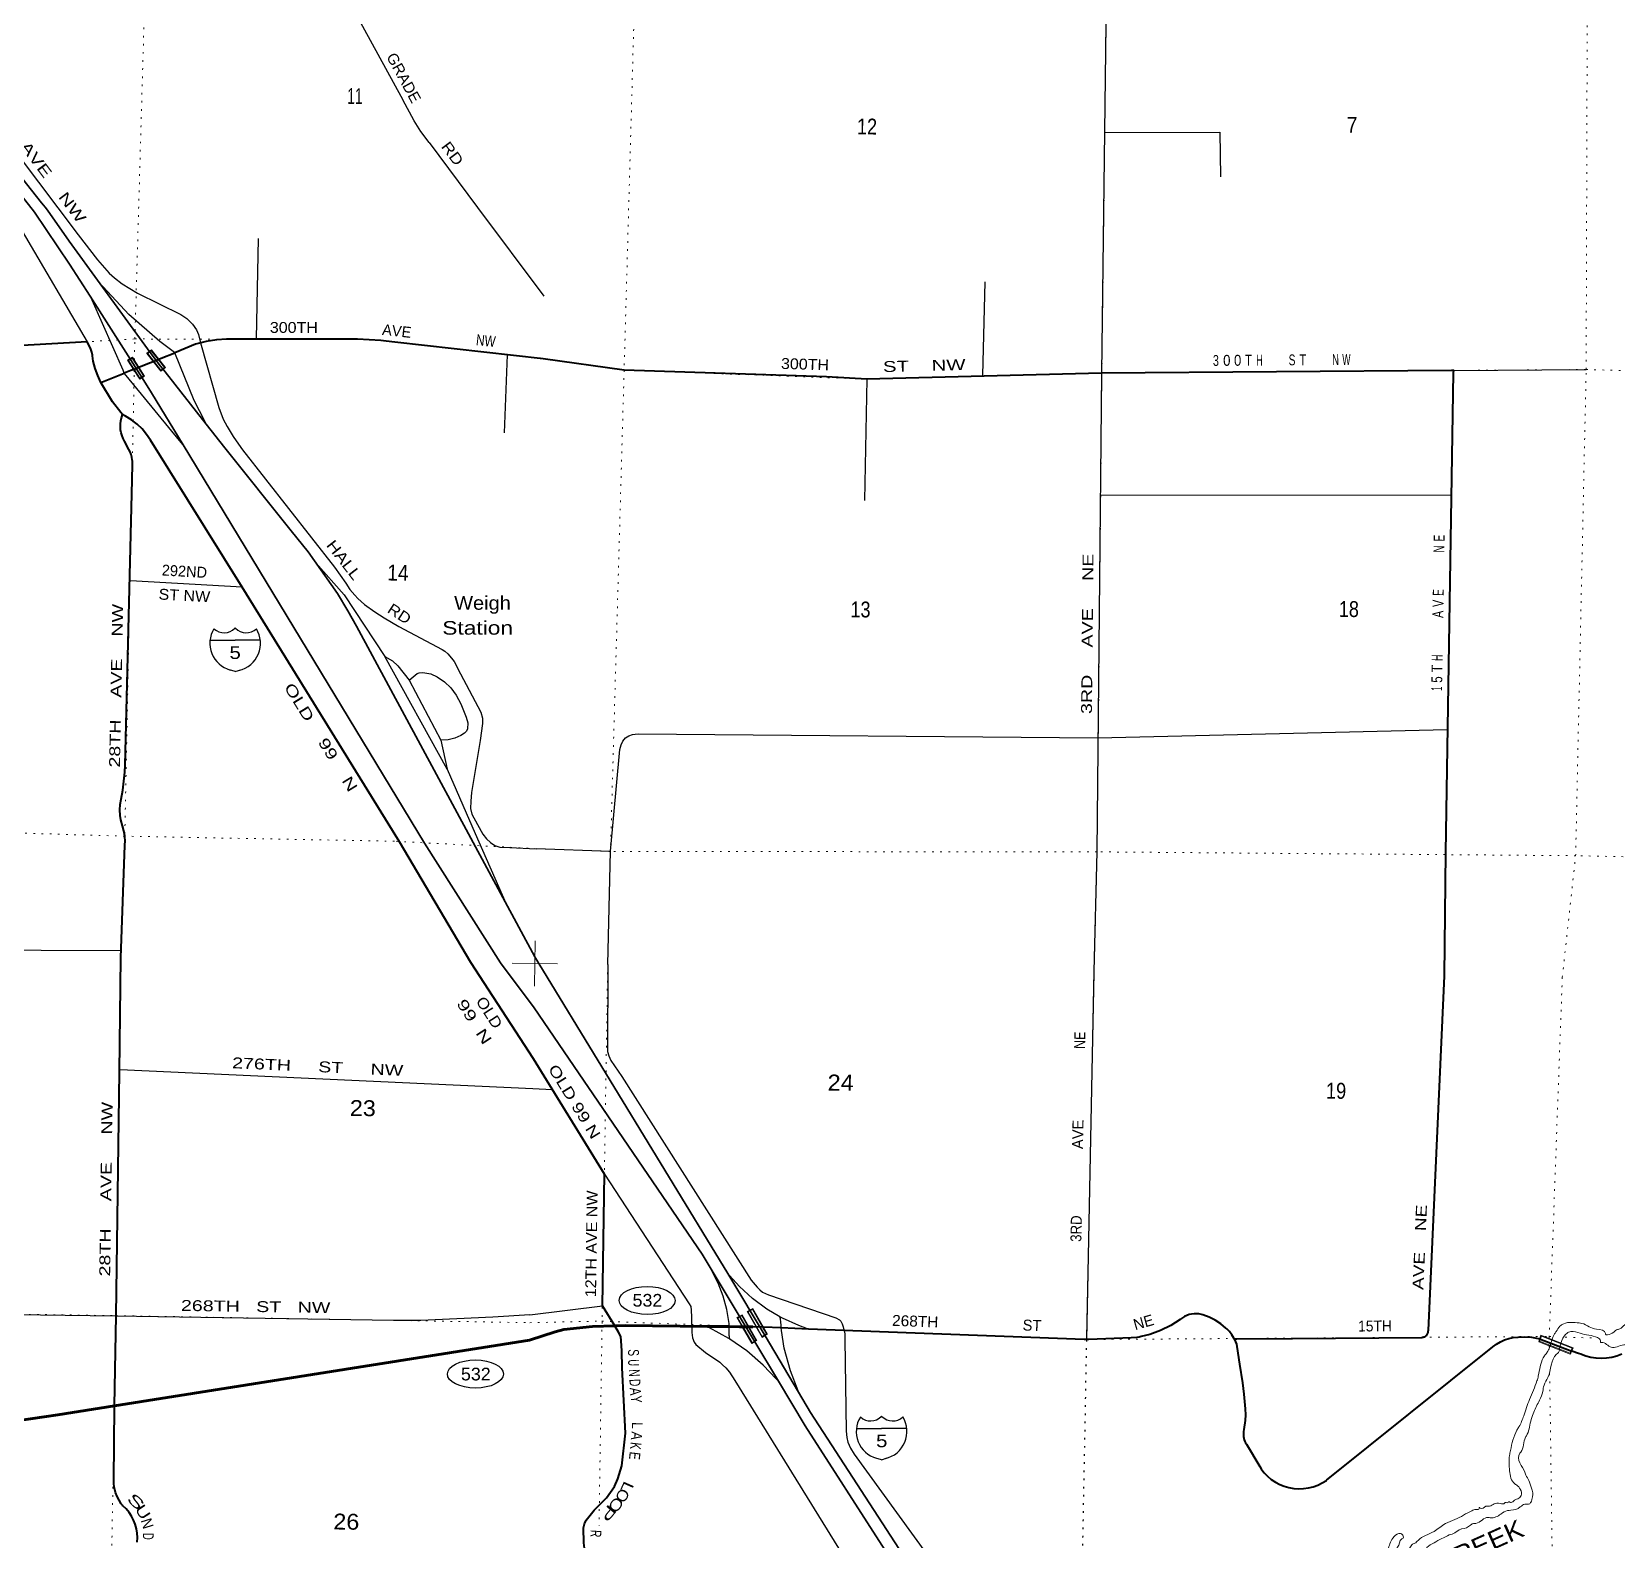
# Model space of a CAD drawing. Header units: feet. Extents: x -493433 to -244333, y 184684 to 373072.
# Drawn here: x -312541 to -295045, y 271217 to 287865 of the extents above; entities that cross this region are included whole.
import ezdxf
from ezdxf.enums import TextEntityAlignment as Align

# ---------------------------------------------------------------- set-up
doc = ezdxf.new("R2010")
doc.units = ezdxf.units.FT
doc.header["$LTSCALE"] = 60
doc.linetypes.add('DOTTED', pattern=[1.5, 0.3, -1.2])
for name, color, linetype, lineweight in [('15', 7, 'Continuous', 25), ('17', 7, 'Continuous', 25), ('18', 7, 'Continuous', 35), ('19', 7, 'Continuous', 25), ('23', 7, 'Continuous', 70), ('26', 7, 'Continuous', 40), ('27', 7, 'Continuous', 13), ('29', 7, 'Continuous', 25), ('30', 7, 'Continuous', 13), ('39', 7, 'Continuous', 13), ('4', 7, 'Continuous', 13), ('41', 7, 'Continuous', 13), ('45', 7, 'Continuous', 25), ('55', 7, 'Continuous', 13), ('6', 7, 'DOTTED', 25), ('61', 7, 'Continuous', 13), ('7', 7, 'DOTTED', 13)]:
    doc.layers.add(name, color=color, linetype=linetype, lineweight=lineweight)

msp = doc.modelspace()

# ---------------------------------------------------------------- linework, layer by layer
at = {"layer": '15'}
for p, q in [((-310571.37, 281150.84), (-310294.96, 281150.84)), ((-310298.66, 281282.31), (-310295.76, 281285.22)), ((-310292.59, 281282.84), (-310296.02, 281285.22)), ((-310294.96, 280805.26), (-310358.85, 280823.22)), ((-310295.49, 280805), (-310231.86, 280823.74)), ((-303166.62, 272583.79), (-303163.72, 272586.7)), ((-303160.55, 272584.32), (-303163.98, 272586.7)), ((-303439.33, 272452.32), (-303162.92, 272452.32)), ((-303162.92, 272106.74), (-303226.81, 272124.7)), ((-303163.45, 272106.48), (-303099.82, 272125.22))]:
    msp.add_line(p, q, dxfattribs=at)
for points in [[(-310019.6, 281150.84), (-310295.49, 281150.84), (-310294.96, 281150.84)], [(-302887.56, 272452.32), (-303163.45, 272452.32), (-303162.92, 272452.32)]]:
    msp.add_lwpolyline(points, dxfattribs=at)
for centre, radius, start, end in [((-310268.74, 281115.74), 306.13, 148.44436, 254.43378), ((-310417.34, 281398.34), 165.66, 227.34248, 315.8117), ((-310173.65, 281398.34), 165.66, 224.18831, 312.69403), ((-310322.25, 281115.74), 306.13, 283.08087, 31.62484), ((-303136.7, 272417.22), 306.13, 148.44436, 254.43378), ((-303285.3, 272699.82), 165.66, 227.3418, 315.81167), ((-303041.61, 272699.82), 165.66, 224.18813, 312.69401), ((-303190.21, 272417.22), 306.13, 283.08087, 31.62483)]:
    msp.add_arc(centre, radius, start, end, dxfattribs=at)
at = {"layer": '17'}
for centre in [(-305750, 273863.87), (-307644.55, 273052.1)]:
    msp.add_ellipse(centre, major_axis=(-309.24, 1), ratio=0.500121, dxfattribs=at)
at = {"layer": '18'}
for p, q in [((-306946.06, 277582.38), (-306989.6, 277654.25)), ((-306997.29, 277094.77), (-307369.68, 277588.21)), ((-304859.68, 274160.16), (-306946.06, 277582.38))]:
    msp.add_line(p, q, dxfattribs=at)
for points in [[(-311895.91, 284946.83), (-312122.32, 285301.65), (-312508.97, 285873.13), (-312846.36, 286302.07), (-315805.41, 290200.68), (-316714.64, 291380.2), (-316745.11, 291416.13), (-316812.54, 291505.09)], [(-311784.63, 285083.74), (-312126.25, 285553.97), (-312367.6, 285896.54), (-312392.07, 285927.11), (-312410.76, 285950.46), (-312431.72, 285977.11), (-312747.44, 286378.5), (-315706.12, 290276.62), (-316615.56, 291456.41), (-316710.56, 291579.65)], [(-310615.43, 283534.5), (-311070.05, 284111.67), (-311136.1, 284194.08), (-311262.41, 284364.91), (-311784.63, 285083.74)], [(-310869.22, 283304.74), (-311217.55, 283879.72), (-311320.65, 284046.02), (-311895.91, 284946.83)], [(-306989.6, 277654.25), (-308958.09, 281303.46), (-309050.97, 281473.05), (-309165.87, 281664.51), (-309491.27, 282126.54), (-309676.38, 282355.51), (-310409.05, 283272.49), (-310615.43, 283534.5)], [(-307369.68, 277588.21), (-308208.03, 278911.93), (-310869.22, 283304.74)], [(-305044.8, 274209.34), (-305143.46, 274373.46), (-306997.29, 277094.77)], [(-304301.37, 272972.55), (-304561.55, 273405.39), (-304768.59, 273749.81), (-305044.8, 274209.34)], [(-304079.7, 272852.38), (-304449.52, 273472.85), (-304837.65, 274124.02), (-304859.68, 274160.16)], [(-303127.58, 271111.27), (-304006.21, 272481.49), (-304301.37, 272972.55)], [(-298951.79, 264773.43), (-299341.37, 266373.35), (-299351.53, 266402.43), (-299369.44, 266476.63), (-299511.98, 266941.68), (-299702.36, 267389.29), (-299938.48, 267814.54), (-300217.76, 268212.78), (-300537.13, 268579.65), (-302587.69, 270645.29), (-302679.96, 270732.68), (-302816.43, 270885.86), (-302829.4, 270904.33), (-303946.2, 272628.4), (-304079.7, 272852.38)]]:
    msp.add_lwpolyline(points, dxfattribs=at)
at = {"layer": '19'}
for points in [[(-310962.55, 284322.41), (-310963.96, 284325.85), (-311126.71, 284447.06), (-311468.06, 284744), (-311753.19, 285050), (-311784.63, 285083.74)], [(-311519.52, 284097.66), (-311532.42, 284131.45), (-311875.46, 284900.94), (-311895.91, 284946.83)], [(-310615.43, 283534.5), (-310631.23, 283565.85), (-310746.47, 283794.54), (-310962.55, 284322.41)], [(-311413.05, 283966.39), (-311518.42, 284094.77), (-311519.52, 284097.66)], [(-310869.22, 283304.74), (-310911.05, 283354.74), (-311413.05, 283966.39)], [(-304843.29, 273574.72), (-304843.35, 273592.49), (-304844.96, 273609.72), (-304869.57, 273762.18), (-304909.97, 273911.24), (-304965.73, 274055.25), (-305023.41, 274167.65), (-305044.8, 274209.34)], [(-304284.82, 273683.7), (-304427.81, 273767.39), (-304586.63, 273884.24), (-304732.36, 274017.05), (-304841.18, 274139.36), (-304859.68, 274160.16)], [(-303969.44, 273548.4), (-303979.15, 273551.81), (-304078, 273586.52), (-304257.64, 273667.79), (-304284.82, 273683.7)], [(-304272.69, 273559.88), (-304271.57, 273581.37), (-304271.13, 273591.15), (-304273.21, 273625.91), (-304278.92, 273660.25), (-304284.82, 273683.7)], [(-304838.31, 273437.59), (-304849.92, 273445.65), (-305061.66, 273561.84), (-305083.78, 273577.51)], [(-304838.31, 273437.59), (-304842.28, 273465.63), (-304843.88, 273476.98), (-304845.96, 273522.25), (-304844.77, 273542.49), (-304843.29, 273574.72)], [(-304079.7, 272852.38), (-304085.37, 272867.2), (-304169.21, 273086.23), (-304236.6, 273338.68), (-304268.59, 273531.37), (-304272.69, 273559.88)], [(-304301.37, 272972.55), (-304326.56, 272999.33), (-304468.52, 273150.27), (-304651.48, 273307.95), (-304838.31, 273437.59)]]:
    msp.add_lwpolyline(points, dxfattribs=at)
at = {"layer": '23'}
for p, q in [((-304843.29, 273574.72), (-305083.78, 273577.51)), ((-311625.78, 272700.37), (-307047.79, 273424.41))]:
    msp.add_line(p, q, dxfattribs=at)
for points in [[(-311625.78, 272700.37), (-312253.69, 272601.26), (-312703.83, 272536.42), (-313112.19, 272486.07), (-313690.32, 272449.54), (-314552.43, 272470.59), (-319746.72, 273008.29), (-320058.74, 273043.05), (-320822.07, 273108.17), (-323366.46, 273201.06), (-323886.49, 273222.62), (-323949.88, 273226.13), (-324259.29, 273262.9), (-324563.15, 273331.8), (-324695.29, 273372.79), (-324977.05, 273484.35), (-325387.59, 273664.41), (-325613.7, 273776.24), (-325915.06, 273943.58), (-326091.78, 274037.55), (-326216.76, 274088.24), (-326346.36, 274125.58), (-326455.32, 274144.94)], [(-307047.79, 273424.41), (-306764.13, 273516.57), (-306669.18, 273544.18), (-306352.44, 273577.34), (-306108.37, 273584.62)], [(-305083.78, 273577.51), (-305992.6, 273588.07), (-306108.37, 273584.62)], [(-304701.58, 273573.07), (-304731.72, 273573.42), (-304843.29, 273574.72)], [(-304583.58, 273571.47), (-304584.83, 273571.71), (-304590.83, 273571.78), (-304701.58, 273573.07)]]:
    msp.add_lwpolyline(points, dxfattribs=at)
at = {"layer": '26'}
for p, q in [((-311418.33, 284137.24), (-311357.66, 284162.97)), ((-311201.41, 284226.02), (-311138.73, 284251.31)), ((-311776.25, 283994.06), (-311519.52, 284097.66)), ((-307005.08, 276528.53), (-307694.05, 277592.64)), ((-303969.44, 273548.4), (-304272.69, 273559.88)), ((-295902.8, 273440.68), (-295547.36, 273304.85))]:
    msp.add_line(p, q, dxfattribs=at)
at = {"layer": '26', "linetype": 'DOTTED', "lineweight": 13}
msp.add_line((-311437.34, 282765.86), (-311430.05, 283125.97), dxfattribs=at)
at = {"layer": '26'}
for points in [[(-311927.39, 284443.55), (-314142.72, 284316.63), (-314166.11, 284315.08), (-314331.17, 284313.99), (-316007.13, 284383.21), (-317336.74, 284463.66), (-317580.69, 284484.56), (-318137.49, 284552.56), (-318328.78, 284569.88), (-321526.07, 284707.33), (-321877.88, 284724.7), (-322589.21, 284736.53), (-324803.63, 284730.03)], [(-311776.25, 283994.06), (-311812.84, 284069.5), (-311841.35, 284148.34), (-311861.45, 284229.74), (-311870.63, 284289.67), (-311871.26, 284294.41), (-311877.91, 284328.76), (-311888.11, 284362.23), (-311901.75, 284394.46), (-311927.39, 284443.55)], [(-311138.73, 284251.31), (-311111.41, 284262.34), (-310962.55, 284322.41)], [(-306898.79, 284255.16), (-308533.97, 284438.79), (-308628.76, 284449.58), (-308686.8, 284456.56), (-308945.23, 284470.9), (-310318.66, 284471.69), (-310392.76, 284472.57), (-310497.06, 284466.06), (-310616.05, 284446.84), (-310732.38, 284415.29), (-310962.55, 284322.41)], [(-311418.33, 284137.24), (-311446.43, 284127.15), (-311519.52, 284097.66)], [(-311357.66, 284162.97), (-311331.87, 284173.38), (-311231.55, 284213.86), (-311201.41, 284226.02)], [(-296952.1, 277447.16), (-296937.66, 278806.45), (-296851.23, 284101.28), (-296850.82, 284126.28), (-296876.45, 284126.1), (-300736, 284097.95), (-303325, 284030.95), (-303770.28, 284056.13), (-306004, 284130.95), (-306898.79, 284255.16)], [(-311538.21, 283640.7), (-311556.84, 283664.15), (-311648.79, 283779.88), (-311776.25, 283994.06)], [(-311430.05, 283125.97), (-311431.16, 283141.44), (-311436.46, 283171.18), (-311444.84, 283200.21), (-311456.21, 283228.2), (-311470.44, 283254.85), (-311515.63, 283346.72), (-311531.61, 283376.08), (-311544.43, 283406.96), (-311553.96, 283439), (-311560.09, 283471.86), (-311562.74, 283505.18), (-311561.9, 283538.6), (-311557.57, 283571.75), (-311549.8, 283604.26), (-311546.31, 283614.15), (-311538.21, 283640.7)], [(-311421.1, 283568.27), (-311439.05, 283582.28), (-311504.61, 283623.21), (-311512.26, 283627.19), (-311538.21, 283640.7)], [(-307694.05, 277592.64), (-308482.08, 278924.58), (-310217.24, 281736.45), (-311229.53, 283357.78), (-311272.78, 283421.85), (-311322.49, 283481.04), (-311378.11, 283534.71), (-311421.1, 283568.27)], [(-311437.34, 282765.86), (-311429.73, 283084.42), (-311429, 283111.3), (-311430.05, 283125.97)], [(-311513.94, 278979.5), (-311514.76, 278992.08), (-311524.16, 279046.69), (-311539.21, 279100.01), (-311558.59, 279168.54), (-311565.23, 279216.74), (-311567.82, 279277.29), (-311564.06, 279337.79), (-311554, 279397.56), (-311535.93, 279496.84), (-311512.35, 279694.99), (-311508.86, 279770.26), (-311437.34, 282765.86)], [(-311556.61, 277646.27), (-311512.6, 278889.66), (-311511.13, 278936.79), (-311513.94, 278979.5)], [(-311625.78, 272700.37), (-311610.06, 273695.98), (-311572.16, 276387.01), (-311556.61, 277646.27)], [(-299273.33, 273440.4), (-299243.98, 273440.63), (-298630.85, 273445.6), (-297201.5, 273456.46), (-297193.85, 273457.08), (-297186.3, 273458.5), (-297178.94, 273460.7), (-297171.85, 273463.66), (-297165.11, 273467.34), (-297158.79, 273471.71), (-297152.97, 273476.71), (-297147.7, 273482.3), (-297143.04, 273488.4), (-297139.04, 273494.96), (-297135.75, 273501.9), (-297133.21, 273509.15), (-297131.43, 273516.62), (-297130.45, 273524.24), (-297130.26, 273531.44), (-296952.1, 277447.16)], [(-306108.37, 273584.62), (-306242.94, 273805.08), (-306221.45, 275259.24), (-307005.08, 276528.53)], [(-299273.33, 273440.4), (-299276.17, 273446.52), (-299298.73, 273484.2), (-299325.11, 273519.32), (-299355.01, 273551.49), (-299363.35, 273559.1), (-299420.81, 273605.56), (-299482.82, 273645.76), (-299548.69, 273679.27), (-299617.71, 273705.7), (-299634.97, 273710.49), (-299661.65, 273715.46), (-299688.7, 273717.61), (-299715.83, 273716.92), (-299742.74, 273713.4), (-299769.14, 273707.09), (-299794.73, 273698.05), (-299819.23, 273686.38), (-299842.38, 273672.22), (-299863.93, 273655.72), (-299867.2, 273653.4), (-299972.74, 273586.94), (-300084.65, 273531.88), (-300201.7, 273488.82), (-300297.61, 273464.55), (-300322.54, 273458.24), (-300347.61, 273455.74), (-300410.9, 273449.43), (-300876.98, 273432), (-300886.41, 273431.65), (-300926.98, 273433.19), (-303969.44, 273548.4)], [(-306414.62, 270893.19), (-306412.59, 270895.19), (-306448.33, 271188.39), (-306450.92, 271354.04), (-306442.19, 271400.06), (-306421.94, 271440.63), (-306334.31, 271548.92), (-306200.08, 271685.07), (-306110.27, 271811.52), (-306073.27, 271894.01), (-306029.69, 272037.03), (-305988.23, 272398.21), (-306026.29, 273119.64), (-306030.7, 273307.52), (-306036.8, 273419.78), (-306041.49, 273464.34), (-306065.18, 273513.86), (-306108.37, 273584.62)], [(-304272.69, 273559.88), (-304466.31, 273567.22), (-304583.58, 273571.47)], [(-299273.33, 273440.4), (-299257.67, 273406.68), (-299257.39, 273405.92), (-299248.27, 273380.94), (-299244.31, 273355.92), (-299213.37, 273160.71), (-299181.27, 272954.32), (-299166.48, 272828.91), (-299151.17, 272666.73), (-299148.4, 272603.13), (-299152.31, 272539.59), (-299152.52, 272537.72), (-299165.01, 272440.63), (-299168.1, 272416.67), (-299171.2, 272390.63), (-299171.68, 272379.07), (-299170.53, 272360.72), (-299167.46, 272342.59), (-299162.52, 272324.88), (-299155.75, 272307.79), (-299147.23, 272291.5), (-299137.7, 272277.06), (-298989.85, 272030.76), (-298974.87, 272005.8), (-298955.34, 271980.76), (-298941.61, 271963.14), (-298904.11, 271924.21), (-298862.74, 271889.42), (-298817.97, 271859.14), (-298770.27, 271833.71), (-298720.18, 271813.4), (-298668.24, 271798.44), (-298615.02, 271788.99), (-298561.1, 271785.16), (-298507.08, 271786.98), (-298453.55, 271794.44), (-298401.09, 271807.45), (-298350.27, 271825.88), (-298301.66, 271849.52), (-298255.79, 271878.11), (-298254.17, 271879.24), (-296418.54, 273353.52), (-296378.27, 273382.88), (-296335.15, 273407.87), (-296289.65, 273428.21), (-296242.27, 273443.69), (-296193.54, 273454.13), (-296143.99, 273459.42), (-296139.66, 273459.63), (-296065.35, 273462.29), (-295991.17, 273457.18), (-295917.93, 273444.34), (-295902.8, 273440.68)], [(-294994.73, 273271.2), (-295049.22, 273250.16), (-295105.61, 273234.94), (-295163.29, 273225.68), (-295221.62, 273222.51), (-295279.96, 273225.46), (-295337.68, 273234.48), (-295394.13, 273249.49), (-295423.7, 273260.78), (-295448.71, 273270.31), (-295473.7, 273279.06), (-295547.36, 273304.85)], [(-311375.52, 271196.85), (-311373.36, 271246.53), (-311376.41, 271296.17), (-311384.62, 271345.21), (-311397.92, 271393.12), (-311416.15, 271439.39), (-311439.12, 271483.49), (-311466.58, 271524.95), (-311498.21, 271563.31), (-311533.69, 271598.16), (-311540, 271603.64), (-311552.12, 271619.94), (-311577.27, 271659.64), (-311598.13, 271701.76), (-311614.47, 271745.83), (-311626.12, 271791.37), (-311632.95, 271837.87), (-311634.87, 271884.83), (-311625.97, 272688.03), (-311625.78, 272700.37)]]:
    msp.add_lwpolyline(points, dxfattribs=at)
at = {"layer": '26', "linetype": 'DOTTED', "lineweight": 13}
msp.add_lwpolyline([(-311513.94, 278979.5), (-311513.27, 279012.16), (-311437.34, 282765.86)], dxfattribs=at)
at = {"layer": '29'}
for p, q in [((-300671, 289424.95), (-300736, 284097.95)), ((-312647.77, 285664.2), (-311927.39, 284443.55)), ((-310059, 284475.63), (-310038.67, 285584.74)), ((-302025.08, 285105.63), (-302050.65, 284072.63)), ((-310676.78, 284430.37), (-310476.84, 283717.3)), ((-307293.32, 284298.3), (-307326.11, 283439.95)), ((-296851.16, 284126.29), (-295389, 284136.95)), ((-303325, 284030.95), (-303353.57, 282690.76)), ((-300750.24, 282754.36), (-296876.78, 282749.21)), ((-311452.23, 281809.56), (-310219.63, 281740.28)), ((-306155, 278818.95), (-306973.18, 278847.7)), ((-300820.83, 277498.96), (-300901.87, 273429.54)), ((-311565.79, 276411.17), (-307009.54, 276204.22)), ((-307009.54, 276204.22), (-306796.24, 276190.27)), ((-307043.95, 273703.5), (-306242.94, 273805.08))]:
    msp.add_line(p, q, dxfattribs=at)
for points in [[(-310992.41, 291765.22), (-309864.48, 289711.8), (-308446.24, 287114.86)], [(-314007.94, 288249.37), (-312026.97, 285623.97), (-311813.58, 285348.49)], [(-308155.65, 286644.24), (-308246.15, 286764.64), (-308319.73, 286883.05), (-308446.24, 287114.86)], [(-300705.42, 286754.15), (-299429.42, 286755.5), (-299424.28, 286263)], [(-308155.65, 286644.24), (-307621.46, 285926.11), (-306889.26, 284948.42)], [(-311813.58, 285348.49), (-311684.94, 285201.78), (-311627.36, 285148.44), (-311542.06, 285084.43), (-311373.58, 284979.89), (-310893.75, 284745.19), (-310829.77, 284700.38), (-310767.92, 284638.51), (-310723.14, 284574.5), (-310701.81, 284525.43), (-310676.78, 284430.37)], [(-300736, 284097.95), (-300788, 278813.95), (-300820.83, 277498.96)], [(-310476.84, 283717.3), (-310428.85, 283590.93), (-310384.06, 283509.86), (-310317.95, 283398.91), (-310283.45, 283348.68)], [(-310283.45, 283348.68), (-310213.45, 283251.69), (-309200.74, 281957.13)], [(-309200.74, 281957.13), (-309075.72, 281778.42), (-309030.93, 281710.14), (-309030.68, 281709.72)], [(-309030.68, 281709.72), (-308977.22, 281648.86), (-308940.96, 281609.27), (-308869.56, 281545.46), (-308754.78, 281463.6), (-308650.61, 281395.7), (-308488.81, 281302.82), (-308012.85, 281047.91), (-307982.23, 281027.56), (-307948.47, 280998.29), (-307907.96, 280953.26), (-307880.96, 280913.85), (-307811.17, 280777.53), (-307584.19, 280356.75), (-307568.15, 280290.16), (-307568.15, 280229.36), (-307592.86, 280042.12), (-307687.42, 279468.4), (-307696.43, 279372.62), (-307698.68, 279293.82), (-307684.73, 279232.01)], [(-306052.6, 279945.31), (-306038.22, 279994.85), (-306018.08, 280035.14), (-305987.07, 280071.07), (-305950.61, 280096.12), (-305910.88, 280109.19), (-305883.68, 280114.63), (-305848.5, 280117.68)], [(-305848.5, 280117.68), (-300776.78, 280072.61), (-296923.44, 280162.77)], [(-306185.07, 277571.93), (-306155, 278821), (-306052.6, 279945.31)], [(-307684.73, 279232.01), (-307660.84, 279189.57), (-307564.36, 279009.45)], [(-307564.36, 279009.45), (-307524.24, 278958.85), (-307477.32, 278916.18), (-307430.4, 278884.17), (-307374.95, 278867.1), (-307266.19, 278860.7), (-306973.16, 278849.5)], [(-315145.26, 277755.01), (-314209.41, 277735.7), (-311553.77, 277724.08)], [(-306185.07, 277571.93), (-306186.85, 276610.68), (-306172.78, 276563.77), (-306149.34, 276512.17), (-306029.53, 276334.58), (-304603.2, 274088.88), (-304536.41, 274009.65), (-304507.27, 273979.45), (-304476.79, 273955.99), (-304411.92, 273926.41), (-303668.99, 273671.91), (-303628.08, 273648.73), (-303614.02, 273634.66), (-303598.66, 273606.24), (-303585.88, 273573.67), (-303568.55, 273495.04), (-303567.68, 273434.53), (-303554.66, 272422.09), (-303548.37, 272351.66), (-303534.3, 272300.06), (-303506.17, 272234.39), (-303465.3, 272166.55), (-302502.57, 270837.92)], [(-306221.45, 275259.24), (-305285.32, 273825.96), (-305269.22, 273797.63), (-305263.16, 273756.34), (-305260.01, 273680.36), (-305257.19, 273510.94), (-305249.1, 273451.44), (-305231.71, 273403.58), (-305211.62, 273377.1), (-305107.06, 273290.68), (-304948.84, 273181.19), (-304917.55, 273154.96), (-304882.39, 273120.96), (-304842.53, 273072.87), (-304782.31, 272980.82), (-303561.28, 271004.69)], [(-308245.65, 273641.94), (-308547.62, 273643.56), (-311618.53, 273690.14), (-314373.84, 273725.51), (-318315.45, 273822.07), (-321001.64, 273921.82), (-322358.92, 273965.82), (-323739.18, 273983.26)], [(-307043.95, 273703.5), (-307451.02, 273679.32), (-308245.65, 273641.94)]]:
    msp.add_lwpolyline(points, dxfattribs=at)
at = {"layer": '39'}
for points in [[(-292873.11, 274711.77), (-292873.18, 274705.71), (-292871.1, 274711.75), (-292889.24, 274711.93), (-292945.4, 274738.74), (-292977.63, 274741.07), (-293122.61, 274756.61), (-293211.36, 274751.41), (-293340.78, 274714.28), (-293469.9, 274705.43), (-293524.36, 274701.92), (-293611.33, 274674.47), (-293664.02, 274648.71), (-293674.14, 274644.78), (-293688.98, 274576.21), (-293677.23, 274543.78), (-293657.27, 274525.4), (-293649.31, 274515.22), (-293615.96, 274428.01), (-293627.08, 274329.12), (-293712.74, 274045.06), (-293737.96, 273948.32), (-293762.71, 273896.03), (-293795.43, 273851.89), (-293850.08, 273830.2), (-293902.66, 273814.54), (-294001.95, 273767.01), (-294074.55, 273763.68), (-294183.27, 273776.85), (-294277.77, 273799.99), (-294301.9, 273806.28), (-294414.67, 273817.48), (-294542.08, 273778.3), (-294712.13, 273711.25), (-294730.74, 273666.98), (-294731.04, 273638.7), (-294739.51, 273600.39), (-294739.8, 273572.11), (-294733.79, 273570.03), (-294750.36, 273527.76), (-294764.68, 273507.7), (-294776.8, 273505.79), (-294770.77, 273503.71), (-294783.02, 273489.68), (-294791.25, 273473.61), (-294805.4, 273469.7), (-294813.76, 273441.49), (-294828.02, 273427.48), (-294957.58, 273376.21), (-294973.73, 273374.34), (-295113.11, 273347.41), (-295221.42, 273398.97), (-295229.49, 273399.04), (-295229.3, 273417.23), (-295243.17, 273439.58), (-295432.09, 273493.94), (-295530.57, 273521.16), (-295583.06, 273513.59), (-295599.3, 273503.64), (-295684.28, 273319.65)], [(-293788.79, 274098.33), (-293797.21, 274064.06), (-293815.65, 274035.95), (-293850.22, 274008), (-293899.11, 273959.98), (-293967.96, 273930.35), (-294026.48, 273924.85), (-294242.12, 273930.97), (-294387.14, 273942.48), (-294455.73, 273937.09), (-294469.93, 273929.14), (-294615.56, 273884.08), (-294670.42, 273842.18), (-294698.75, 273832.35), (-294698.82, 273826.29), (-294788, 273780.68), (-294818.83, 273724.41), (-294835.04, 273716.48), (-294861.72, 273672.29), (-294869.82, 273668.33), (-294897.89, 273682.75), (-294902.11, 273664.6), (-294961.3, 273596.48), (-295018.23, 273550.55), (-295052.62, 273538.76), (-295095.3, 273506.85), (-295103.4, 273502.89), (-295117.6, 273494.94), (-295176.07, 273493.49), (-295176, 273499.55), (-295274.28, 273546.98), (-295356.67, 273572.01), (-295436.89, 273611.18), (-295465.07, 273615.49), (-295636.51, 273607.05), (-295679.13, 273579.17), (-295718.03, 273522.98), (-295736.45, 273496.89), (-295786.03, 273357.66)], [(-295786.03, 273357.66), (-295811.05, 273305.66), (-295839.71, 273263.52), (-295847.88, 273253.49), (-295862.23, 273231.4), (-295916.75, 273031.91), (-295931.46, 272975.47), (-296014.27, 272770.18), (-296076.63, 272590.97), (-296130.32, 272470.26), (-296152.9, 272432.09), (-296223.8, 272208.51), (-296234.48, 272152.03), (-296234.23, 271984.33), (-296218.96, 271903.36), (-296177.29, 271840.33), (-296141.29, 271813.71), (-296133.31, 271805.56), (-296115.43, 271781.14), (-296106.1, 271710.33), (-296142.76, 271674.32), (-296171.08, 271664.5), (-296199.54, 271642.54), (-296231.86, 271636.79), (-296235.82, 271642.89), (-296262.16, 271631.03), (-296282.27, 271635.26), (-296288.41, 271627.24), (-296338.84, 271623.68), (-296403.4, 271618.25), (-296456.07, 271594.51), (-296494.39, 271592.86), (-296559.1, 271573.28), (-296567.09, 271579.42), (-296569.22, 271569.34), (-296601.6, 271557.53), (-296650.12, 271543.86), (-296838.65, 271444.66), (-296941.91, 271401.2), (-297067.8, 271315.53), (-297244.23, 271216.22), (-297278.84, 271184.22), (-297311.25, 271168.38), (-297325.62, 271144.27), (-297366.32, 271108.29), (-297501.92, 271057.07), (-297507.97, 271057.14), (-297505.72, 271079.33), (-297503.62, 271087.4), (-297493.23, 271115.59), (-297468.8, 271139.59), (-297423.45, 271234.11), (-297409.25, 271242.06), (-297407.01, 271264.26), (-297436.96, 271290.82), (-297475.34, 271283.11), (-297532.4, 271225.07), (-297578.09, 271098.21), (-297597.17, 271009.5)], [(-295684.06, 273320.08), (-295694.29, 273290.4), (-295714.66, 273270.39), (-295810.09, 273014.71), (-295853.33, 272928.25), (-295868.17, 272859.7), (-295903.46, 272763.05), (-295967.34, 272632.34), (-296015.44, 272467.12), (-296038.45, 272388.55), (-296058.97, 272354.4), (-296111.12, 272189.23), (-296121.32, 272177.2), (-296122.46, 272070.14), (-296065.05, 271970.58), (-296059.23, 271948.29), (-296045.4, 271921.9), (-296013.82, 271858.95), (-295986.52, 271771.81), (-295981.28, 271694.99), (-296002.05, 271636.59), (-296001.98, 271642.65), (-296002.08, 271634.57), (-296064.75, 271616.99), (-296115.48, 271585.16), (-296220.7, 271547.78), (-296257.03, 271544.09), (-296330, 271506.41), (-296447.35, 271465.11), (-296469.48, 271469.38), (-296607.25, 271404.03), (-296641.56, 271400.32), (-296665.94, 271382.38), (-296761.1, 271342.88), (-296771.2, 271340.96), (-296838.16, 271299.17), (-296898.87, 271277.54)], [(-296898.87, 271277.54), (-297067.1, 271190.26), (-297146.29, 271136.48), (-297166.68, 271114.45), (-297231.57, 271078.71), (-297245.65, 271080.86), (-297245.74, 271072.78), (-297270.14, 271052.81), (-297300.53, 271038.96), (-297312.59, 271041.11), (-297329.07, 271008.94), (-297381.85, 270973.07), (-297396.07, 270963.11), (-297410.35, 270947.09), (-297422.47, 270945.19), (-297428.83, 270914.94), (-297425.57, 270842.17), (-297379.85, 270781.12), (-297330.4, 270691.73), (-297311.18, 270602.66), (-297295.42, 270568.15), (-297279.93, 270507.39), (-297273.89, 270507.33), (-297276.58, 270442.7), (-297293.31, 270386.29), (-297315.76, 270360.24), (-297334.09, 270342.24), (-297352.25, 270340.4), (-297360.83, 270291.99), (-297359.47, 270229.34), (-297326.14, 270140.12), (-297322.48, 270105.74), (-297318.76, 270075.39), (-297333.53, 270012.91), (-297368.68, 269930.41), (-297430.06, 269844.13), (-297460.55, 269820.18), (-297462.74, 269804.03), (-297493.4, 269763.92), (-297524.54, 269677.35), (-297529.17, 269620.82), (-297531.27, 269612.75), (-297531.91, 269552.15), (-297548.66, 269493.71), (-297637.86, 269446.09), (-297637.99, 269433.96), (-297668.65, 269393.86), (-297728.66, 269246.94), (-297733.47, 269172.24), (-297740.1, 269117.75), (-297779.55, 269009.03), (-297796.74, 268908.17), (-297831.73, 268839.82), (-297852.06, 268823.85), (-297938.88, 268810.54), (-298073.82, 268821.95), (-298087.84, 268830.17), (-298205.87, 268916.17), (-298265.67, 268979.37), (-298319.33, 269052.63), (-298374.7, 269154.18), (-298436.44, 269225.49), (-298480.42, 269260.26), (-298526.39, 269297.07), (-298572.73, 269299.54), (-298611.16, 269287.78), (-298629.7, 269249.58), (-298674.43, 269213.64), (-298676.66, 269193.46), (-298676.87, 269173.26), (-298673.12, 269146.96), (-298683.41, 269126.85), (-298684.13, 269058.16), (-298731.19, 268991.95), (-298749.78, 268949.7), (-298740.32, 268891.02), (-298699.08, 268787.58), (-298688.01, 268690.49), (-298679.17, 268573.22), (-298633.83, 268475.81), (-298620.34, 268417.08), (-298606.87, 268356.34), (-298581.29, 268297.5), (-298561.39, 268273.07), (-298532.03, 268189.95), (-298464.6, 268084.24), (-298452.72, 268063.92), (-298417.1, 268000.95), (-298375.29, 267952.05), (-298300.38, 267791.71), (-298245.81, 267613.4), (-298251.58, 267449.8), (-298285.12, 267326.88), (-298332.63, 267218.24), (-298377.6, 267160.08), (-298412.07, 267140.22), (-298495.18, 267096.56)]]:
    msp.add_spline(points, degree=3, dxfattribs=at)
at = {"layer": '4'}
for p, q in [((-306987.3, 277832.96), (-306993.83, 277333.01)), ((-306740.59, 277579.72), (-307240.55, 277586.25))]:
    msp.add_line(p, q, dxfattribs=at)
at = {"layer": '45'}
for p, q in [((-307955.47, 279725.95), (-308644.13, 280969.98)), ((-308376.32, 280708.79), (-308026.64, 280047.04)), ((-308026.64, 280047.04), (-307955.47, 279725.95))]:
    msp.add_line(p, q, dxfattribs=at)
for points in [[(-309404.78, 282003.73), (-309092.16, 281651.51), (-308644.13, 280969.98)], [(-308644.13, 280969.98), (-308560.87, 280922.7), (-308500.1, 280868.66), (-308376.32, 280708.79)], [(-308376.32, 280708.79), (-308288.55, 280783.09), (-308263.8, 280789.85), (-308223.29, 280794.35), (-308180.52, 280787.6), (-308137.76, 280778.59), (-308068, 280747.07), (-307984.73, 280690.77), (-307915.68, 280626.17), (-307856.45, 280542.16), (-307806.22, 280446.22), (-307746.17, 280301.23), (-307728.1, 280239.24), (-307732.66, 280172.88), (-307743.92, 280145.86), (-307764.48, 280123.56), (-307804.68, 280098.57), (-307873.8, 280069.3), (-307947.39, 280052), (-308026.64, 280047.04)], [(-307955.47, 279725.95), (-307648.23, 279017.2), (-307309.38, 278247.06)]]:
    msp.add_lwpolyline(points, dxfattribs=at)
at = {"layer": '55'}
for p, q in [((-304701.66, 273705.84), (-304538.57, 273420.7)), ((-304645.34, 273741.22), (-304585.39, 273775.41)), ((-304645.34, 273741.22), (-304482.48, 273456.51))]:
    msp.add_line(p, q, dxfattribs=at)
for points in [[(-311270.78, 284315.13), (-311269.25, 284316.32), (-311219.49, 284355.05)], [(-311065.92, 284157.79), (-311114.74, 284119.78), (-311117.21, 284117.86), (-311201.41, 284226.02), (-311270.78, 284315.13)], [(-311219.49, 284355.05), (-311219.25, 284354.74), (-311138.73, 284251.31)], [(-311472.75, 284237.66), (-311431.41, 284263.97), (-311364.41, 284158.68)], [(-311364.41, 284158.67), (-311305.79, 284066.55), (-311347.12, 284040.25), (-311411.58, 284141.54), (-311472.75, 284237.66)], [(-311138.73, 284251.31), (-311068.94, 284161.67), (-311065.92, 284157.79)], [(-304759.4, 273674.16), (-304733.55, 273688.34), (-304701.66, 273705.84)], [(-304759.4, 273674.16), (-304701.58, 273573.07), (-304595.13, 273386.97)], [(-304634.42, 273738.24), (-304588.36, 273764.51), (-304473.25, 273563.25), (-304434.66, 273495.78), (-304453.06, 273484.29)], [(-304453.05, 273484.29), (-304479.67, 273467.69), (-304634.42, 273738.24)], [(-304585.39, 273775.41), (-304466.31, 273567.22), (-304423.89, 273493.06)], [(-304423.89, 273493.06), (-304448.82, 273477.5), (-304482.48, 273456.51)], [(-304538.57, 273420.7), (-304564.18, 273405.43), (-304595.13, 273386.97)]]:
    msp.add_lwpolyline(points, dxfattribs=at)
for points in [[(-311259.56, 284313.73), (-311220.89, 284343.83), (-311145.04, 284246.4), (-311077.14, 284159.19), (-311115.81, 284129.08), (-311195.1, 284230.93)], [(-311428.96, 284275.02), (-311357.66, 284162.97), (-311294.74, 284064.1), (-311349.58, 284029.21), (-311418.33, 284137.24), (-311483.8, 284240.12)], [(-304748.42, 273671.06), (-304729.7, 273681.33), (-304704.7, 273695.05), (-304549.41, 273423.55), (-304568.28, 273412.3), (-304592.24, 273398.01), (-304694.64, 273577.04)]]:
    msp.add_lwpolyline(points, close=True, dxfattribs=at)
at = {"layer": '6'}
for p, q in [((-300820.82, 277498.91), (-300902.81, 273437.28)), ((-300902.76, 273427.21), (-301006.55, 268022.76))]:
    msp.add_line(p, q, dxfattribs=at)
for points in [[(-300659, 294964.95), (-300671, 289424.95), (-300736, 284097.95)], [(-300736, 284097.95), (-300788, 278813.95), (-300820.82, 277498.91)]]:
    msp.add_lwpolyline(points, dxfattribs=at)
at = {"layer": '61'}
for p, q in [((-295912.17, 273409.68), (-295887.7, 273481.21)), ((-295530.72, 273341.29), (-295887.59, 273481.4)), ((-295563.96, 273272.32), (-295911.57, 273408.93))]:
    msp.add_line(p, q, dxfattribs=at)
for points in [[(-295902.28, 273413.87), (-295882.77, 273470.91), (-295542.37, 273337.27)], [(-295542.37, 273337.27), (-295553.62, 273311.87), (-295557.78, 273302.49), (-295566.84, 273282.04), (-295902.28, 273413.87)], [(-295562.47, 273272.13), (-295550.47, 273299.25), (-295546.31, 273308.63), (-295531.86, 273341.26)]]:
    msp.add_lwpolyline(points, dxfattribs=at)
at = {"layer": '7'}
for p, q in [((-311407.48, 284241.67), (-311402.77, 284474.42)), ((-300736, 284097.95), (-296850.86, 284126.29)), ((-311421.1, 283568.27), (-311413.05, 283966.39)), ((-311430.05, 283125.97), (-311421.1, 283568.27)), ((-311553.86, 277646.21), (-311513.78, 278987.16)), ((-311553.86, 277646.21), (-311610.06, 273695.98)), ((-306185.07, 277571.91), (-306247.42, 273638.57)), ((-295652.19, 277429.89), (-295795.86, 273465.88)), ((-311610.06, 273695.98), (-311677.76, 270013.84)), ((-307045.12, 273618.41), (-306247.41, 273635.22)), ((-306247.37, 273628.5), (-306280.76, 271376.81)), ((-306248.52, 273635.21), (-304734.73, 273577.83)), ((-304427.94, 273566.2), (-300909.5, 273432.77)), ((-300892.72, 273432.85), (-295894.13, 273465.65)), ((-295842.71, 273465.98), (-295796.63, 273465.78)), ((-295796.62, 273465.6), (-295747.74, 273463.78)), ((-295795.84, 273465.69), (-295796.2, 273449.27)), ((-295619.66, 273459.57), (-295270.14, 273448.11)), ((-295796.23, 273367.08), (-295795.78, 273335.74)), ((-295791.87, 273058.95), (-295721.61, 268092.84))]:
    msp.add_line(p, q, dxfattribs=at)
for points in [[(-311402.77, 284474.42), (-311247.61, 289829.68), (-311340.17, 295217.92)], [(-305762, 295082.95), (-305856, 289422.95), (-306004, 284130.95), (-306155, 278818.95), (-306185.07, 277571.91)], [(-295652.19, 277429.89), (-295505, 278771.95), (-295389, 284136.95), (-295373, 289413.95), (-295394.78, 294171.45)], [(-318175.51, 284559.21), (-316925.34, 284421.14), (-314210.77, 284309.21), (-311402.77, 284474.42), (-308807.42, 284467.47), (-306898.71, 284261.25)], [(-311413.05, 283966.39), (-311410.1, 284112.24), (-311418.33, 284137.24)], [(-306898.71, 284261.25), (-306004, 284130.95), (-303325, 284030.95), (-300736, 284097.95)], [(-296850.86, 284126.29), (-295389, 284136.95), (-290070, 283998.95), (-284737, 284001.95), (-283717.43, 284003.29)], [(-306973.16, 278849.5), (-308538.1, 278931.46), (-311513.78, 278987.16), (-316933.87, 279150.28), (-322272.22, 279376.67), (-325105.75, 279252.28), (-326655.42, 279320.54), (-327763.63, 279377.4)], [(-292010.89, 278698.36), (-295505, 278771.95), (-300788, 278813.95), (-306155, 278818.95), (-306973.16, 278849.5)], [(-322356.52, 273969.73), (-316980.02, 273776.24), (-311610.06, 273695.98), (-307045.12, 273618.41)]]:
    msp.add_lwpolyline(points, dxfattribs=at)

# ---------------------------------------------------------------- texts
at = {"layer": '15', "width": 1.2}
for p in [(-310296.04, 280942.73), (-303161.6, 272244.21)]:
    msp.add_text(' 5 ', height=140, dxfattribs=at).set_placement(p, align=Align.CENTER)
at = {"layer": '17', "width": 1.05}
msp.add_text('532', height=140, dxfattribs=at).set_placement((-305747.1, 273795.56), align=Align.CENTER)
msp.add_text('532', height=140, dxfattribs=at).set_placement((-307804.13, 272981.42))
at = {"layer": '27'}
for s, height, rotation, width, p in [('300TH', 120, 359.967, 1.1, (-309913.05, 284541.46)), ('NW', 120, 353.834, 0.8, (-307642.2, 284406.98)), ('300TH', 120, 358.082, 1.1, (-304274.85, 284144.92)), ('ST    NW', 120, 1.482, 1.4, (-303146.72, 284108.71)), ('28TH    AVE    NW', 120, 88.841, 1.35, (-311567.67, 279743.43)), ('OLD    99    N', 120, 301.678, 1.4, (-309760.63, 280631.3)), ('99  N', 120, 302.911, 1.45, (-307858.49, 277141.2)), ('OLD', 120, 302.911, 1.15, (-307645.12, 277167.76)), ('OLD 99 N', 120, 301.69, 1.3, (-306847.03, 276420.81)), ('28TH     AVE     NW', 120, 89.185, 1.35, (-311675.72, 274127.79)), ('12TH AVE NW', 120, 89.092, 1.1, (-306314.6, 273899.12)), ('AVE    NE', 120, 87.573, 1.3, (-297185.23, 273978.68)), ('268TH', 121, 357.828, 1.05, (-303048.88, 273584.31)), ('15TH', 120, 0.435, 0.95, (-297904.73, 273520.73))]:
    msp.add_text(s, height=height, rotation=rotation, dxfattribs=dict(at, width=width)).set_placement(p)
for s, height, rotation, p in [('AVE', 120, 353.834, (-308677.97, 284520.28)), ('ST', 121, 357.828, (-301608.79, 273533.06)), ('NE', 121, 15.827, (-300364.88, 273535.03))]:
    msp.add_text(s, height=height, rotation=rotation, dxfattribs=at).set_placement(p)
for s, rotation, width, p in [('0', 0.418, 0.9, (-299353.88, 284178.03)), ('0', 0.418, 0.9, (-299233.89, 284178.91)), ('T', 0.418, 0.8, (-299113.89, 284179.78)), ('H', 0.418, 0.6, (-298993.9, 284180.66)), ('S', 0.418, 0.7, (-298633.9, 284183.28)), ('T', 0.418, 0.8, (-298513.91, 284184.16)), ('N', 0.418, 0.65, (-298153.92, 284186.79)), ('W', 0.418, 0.6, (-298033.93, 284187.67)), ('3', 0.418, 0.75, (-299473.89, 284177.16)), ('E', 89.065, 0.7, (-296951.05, 282275.06)), ('N', 89.065, 0.65, (-296953.01, 282155.07)), ('E', 89.065, 0.7, (-296960.84, 281675.14)), ('V', 89.065, 0.75, (-296962.8, 281555.16)), ('A', 89.065, 0.75, (-296964.76, 281435.18)), ('H', 89.065, 0.6, (-296972.6, 280955.23)), ('T', 89.065, 0.85, (-296974.55, 280835.26)), ('1', 89.065, 0.45, (-296978.17, 280614.18)), ('5', 89.065, 0.8, (-296976.52, 280715.26)), ('S', 271.345, 0.7, (-305960.18, 273286.66)), ('U', 271.345, 0.65, (-305959.3, 273175.48)), ('N', 273.02, 0.7, (-305950.31, 273060.75)), ('D', 273.02, 0.7, (-305943.94, 272953.6)), ('A', 273.02, 0.8, (-305939.52, 272856.22)), ('Y', 273.02, 0.75, (-305929.22, 272770.58)), ('A', 264.452, 0.85, (-305926, 272375.14)), ('L', 269.02, 0.8, (-305918.38, 272485.14)), ('K', 263.452, 0.75, (-305936.38, 272265.09)), ('E', 263.452, 0.8, (-305946.28, 272156.62)), ('S', 317.528, 1.75, (-311431.32, 271599.06)), ('O', 241.616, 1.15, (-306075.61, 271738.85)), ('L', 245.842, 1.35, (-306025.12, 271824.82)), ('U', 303.317, 1.35, (-311364.53, 271496.31)), ('P', 230.407, 1.65, (-306226.14, 271554.36)), ('O', 233.407, 1.35, (-306142.95, 271643.5)), ('N', 287.024, 0.95, (-311323.26, 271384.81)), ('D', 270.731, 0.65, (-311314.25, 271259.62)), ('R', 266.496, 0.7, (-306375.41, 271293.94))]:
    msp.add_text(s, height=120, rotation=rotation, dxfattribs=dict(at, width=width)).set_placement(p, align=Align.CENTER)
at = {"layer": '30'}
for s, height, rotation, width, p in [('GRADE', 120, 298.64, 1.05, (-308631.24, 287590.74)), ('36TH    AVE    NW', 120, 307.036, 1.4, (-313155.18, 287235.42)), ('RD', 120, 306.644, 1.2, (-308029.62, 286596.43)), ('HALL', 120, 307.772, 1.25, (-309296.89, 282197.26)), ('3RD     AVE     NE', 120, 89.436, 1.35, (-300842.52, 280335.11)), ('ST NW', 120, 356.783, 1.1, (-311143.43, 281599.85)), ('RD', 120, 326.903, 1.15, (-308627.36, 281464.1)), ('NE', 121, 88.887, 0.85, (-300918.06, 276638.39)), ('276TH     ST     NW', 120, 357.399, 1.35, (-310331.77, 276427.45)), ('3RD', 121, 88.887, 0.9, (-300958.86, 274509.99)), ('268TH   ST   NW', 120, 359.131, 1.35, (-310895.12, 273749.18))]:
    msp.add_text(s, height=height, rotation=rotation, dxfattribs=dict(at, width=width)).set_placement(p)
for s, height, rotation, p in [('292ND', 120, 356.783, (-311108.01, 281865.07)), ('AVE', 121, 88.887, (-300941.15, 275533.62))]:
    msp.add_text(s, height=height, rotation=rotation, dxfattribs=at).set_placement(p)
at = {"layer": '41', "width": 1.1}
msp.add_text('CREEK', height=201.6, rotation=24.047, dxfattribs=at).set_placement((-296990.59, 270853.17))
at = {"layer": '45'}
for s, width, p in [('Weigh', 1.1, (-307879.49, 281486.38)), ('Station', 1.25, (-308010.61, 281211.24))]:
    msp.add_text(s, height=150, dxfattribs=dict(at, width=width)).set_placement(p)
at = {"layer": '7'}
for s, height, rotation, width, p in [('11', 175, 359.044, 0.65, (-309060.05, 287069.07)), ('7', 175, 359.445, 0.9, (-298031.17, 286749.79)), ('12', 175, 359.445, 0.85, (-303435, 286732.51)), ('14', 175, 359.044, 0.9, (-308618.55, 281809.53)), ('13', 175, 359.445, 0.85, (-303507.55, 281402.84)), ('18', 175, 359.445, 0.85, (-298118.36, 281407.57)), ('24', 176.4, 359.45, 1.1, (-303759.74, 276180.58)), ('19', 176.4, 359.447, 0.85, (-298260.42, 276090.66)), ('23', 175, 359.252, 1.1, (-309031.48, 275900.59)), ('26', 175, 359.252, 1.1, (-309213.51, 271336.91))]:
    msp.add_text(s, height=height, rotation=rotation, dxfattribs=dict(at, width=width)).set_placement(p)

doc.saveas('drawing.dxf')
